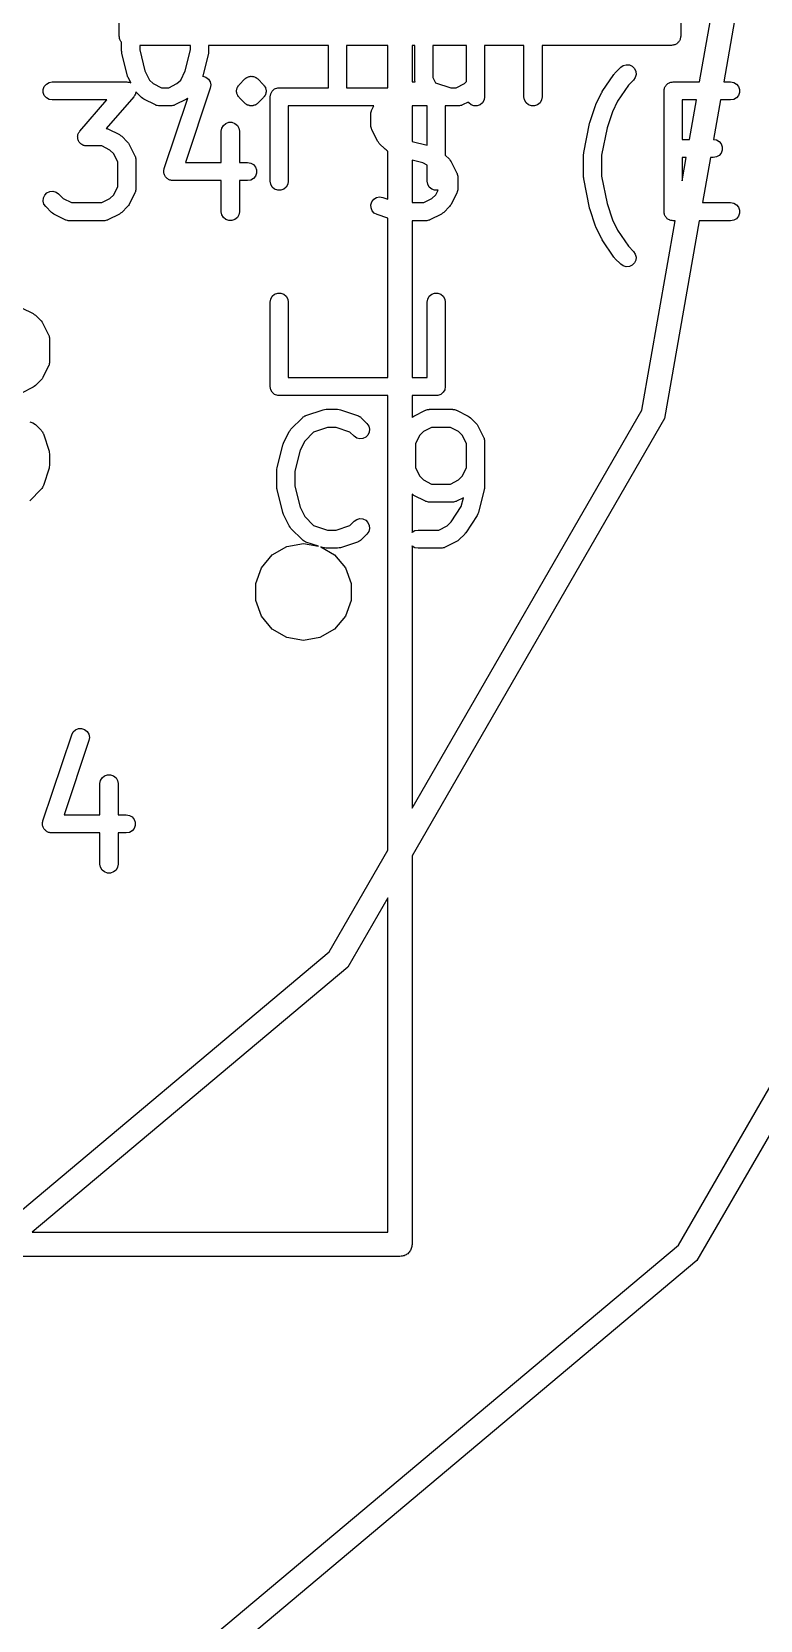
# Model space of a CAD drawing. Extents: x 173.7 to 229.3, y -126 to -74.1.
# Drawn here: x 208.95 to 214.98, y -115.11 to -101.96 of the extents above; entities that cross this region are included whole.
import ezdxf

# ---------------------------------------------------------------- set-up
doc = ezdxf.new("R2010")
doc.units = 0
doc.header["$MEASUREMENT"] = 0
doc.layers.add('BLACK', color=7, linetype='CONTINUOUS')

msp = doc.modelspace()

# ---------------------------------------------------------------- linework, layer by layer
at = {"layer": 'Black'}
for p, q in [((209.675, -102), (209.675, -101)), ((214.325, -101), (214.325, -102)), ((214.481, -102.377), (214.724, -101)), ((214.924, -101), (214.681, -102.377)), ((209.676, -102.006), (209.675, -102)), ((209.676, -102.013), (209.676, -102.006)), ((209.678, -102.019), (209.676, -102.013)), ((209.68, -102.026), (209.678, -102.019)), ((209.683, -102.031), (209.68, -102.026)), ((209.685, -102.037), (209.683, -102.031)), ((214.317, -102.031), (214.315, -102.037)), ((214.32, -102.026), (214.317, -102.031)), ((214.322, -102.019), (214.32, -102.026)), ((214.324, -102.013), (214.322, -102.019)), ((214.325, -102), (214.324, -102.006)), ((214.324, -102.006), (214.324, -102.013)), ((209.689, -102.043), (209.685, -102.037)), ((209.693, -102.048), (209.689, -102.043)), ((209.694, -102.049), (209.693, -102.048)), ((209.694, -102.12), (209.694, -102.049)), ((209.696, -102.129), (209.694, -102.12)), ((209.696, -102.139), (209.696, -102.129)), ((209.744, -102.329), (209.696, -102.139)), ((209.844, -102.075), (209.844, -102.111)), ((210.265, -102.075), (209.844, -102.075)), ((209.844, -102.111), (209.887, -102.285)), ((210.222, -102.285), (210.265, -102.111)), ((210.265, -102.111), (210.265, -102.075)), ((210.413, -102.139), (210.366, -102.329)), ((210.414, -102.129), (210.413, -102.139)), ((210.415, -102.12), (210.414, -102.129)), ((211.408, -102.075), (210.415, -102.075)), ((210.415, -102.075), (210.415, -102.12)), ((211.408, -102.426), (211.408, -102.075)), ((211.558, -102.075), (211.558, -102.426)), ((211.9, -102.075), (211.558, -102.075)), ((211.9, -102.426), (211.9, -102.075)), ((212.1, -102.075), (212.1, -102.377)), ((212.123, -102.075), (212.1, -102.075)), ((212.123, -102.359), (212.123, -102.075)), ((212.273, -102.075), (212.273, -102.341)), ((212.551, -102.075), (212.273, -102.075)), ((212.551, -102.375), (212.551, -102.075)), ((213.027, -102.075), (212.701, -102.075)), ((212.701, -102.075), (212.701, -102.501)), ((213.027, -102.501), (213.027, -102.075)), ((214.25, -102.075), (213.177, -102.075)), ((213.177, -102.075), (213.177, -102.501)), ((214.256, -102.074), (214.25, -102.075)), ((214.263, -102.074), (214.256, -102.074)), ((214.269, -102.072), (214.263, -102.074)), ((214.276, -102.07), (214.269, -102.072)), ((214.281, -102.067), (214.276, -102.07)), ((214.287, -102.065), (214.281, -102.067)), ((214.293, -102.061), (214.287, -102.065)), ((214.298, -102.057), (214.293, -102.061)), ((214.302, -102.052), (214.298, -102.057)), ((214.307, -102.048), (214.302, -102.052)), ((214.311, -102.043), (214.307, -102.048)), ((214.315, -102.037), (214.311, -102.043)), ((209.887, -102.285), (209.926, -102.362)), ((210.184, -102.362), (210.222, -102.285)), ((213.78, -102.304), (213.828, -102.256)), ((213.828, -102.256), (213.849, -102.242)), ((213.849, -102.242), (213.874, -102.235)), ((213.874, -102.235), (213.9, -102.237)), ((213.9, -102.237), (213.924, -102.248)), ((213.924, -102.248), (213.942, -102.267)), ((213.942, -102.267), (213.953, -102.29)), ((213.953, -102.29), (213.956, -102.316)), ((209.045, -102.439), (209.054, -102.415)), ((209.054, -102.415), (209.071, -102.395)), ((209.071, -102.395), (209.093, -102.382)), ((209.093, -102.382), (209.119, -102.377)), ((209.119, -102.377), (209.738, -102.377)), ((209.738, -102.377), (209.745, -102.379)), ((209.747, -102.337), (209.744, -102.329)), ((209.745, -102.379), (209.753, -102.379)), ((209.75, -102.344), (209.747, -102.337)), ((209.77, -102.386), (209.75, -102.344)), ((209.753, -102.379), (209.758, -102.381)), ((209.758, -102.381), (209.764, -102.382)), ((209.764, -102.382), (209.77, -102.386)), ((209.77, -102.386), (209.77, -102.386)), ((209.926, -102.362), (209.956, -102.392)), ((209.956, -102.392), (210.025, -102.426)), ((210.085, -102.426), (210.153, -102.392)), ((210.153, -102.392), (210.184, -102.362)), ((210.366, -102.329), (210.365, -102.331)), ((210.365, -102.331), (210.368, -102.331)), ((210.368, -102.331), (210.393, -102.339)), ((210.393, -102.339), (210.413, -102.355)), ((210.413, -102.355), (210.427, -102.377)), ((210.427, -102.377), (210.432, -102.403)), ((210.432, -102.403), (210.428, -102.428)), ((210.652, -102.428), (210.653, -102.422)), ((210.653, -102.422), (210.657, -102.417)), ((210.657, -102.417), (210.66, -102.411)), ((210.66, -102.411), (210.665, -102.406)), ((210.665, -102.406), (210.668, -102.401)), ((210.668, -102.401), (210.716, -102.353)), ((210.716, -102.353), (210.721, -102.349)), ((210.721, -102.349), (210.726, -102.345)), ((210.726, -102.345), (210.729, -102.343)), ((210.729, -102.343), (210.732, -102.341)), ((210.732, -102.341), (210.735, -102.34)), ((210.735, -102.34), (210.737, -102.338)), ((210.737, -102.338), (210.744, -102.336)), ((210.744, -102.336), (210.75, -102.334)), ((210.75, -102.334), (210.753, -102.333)), ((210.753, -102.333), (210.756, -102.332)), ((210.756, -102.332), (210.759, -102.332)), ((210.759, -102.332), (210.763, -102.331)), ((210.763, -102.331), (210.769, -102.332)), ((210.769, -102.332), (210.776, -102.331)), ((210.776, -102.331), (210.779, -102.332)), ((210.779, -102.332), (210.782, -102.332)), ((210.782, -102.332), (210.785, -102.333)), ((210.785, -102.333), (210.788, -102.334)), ((210.788, -102.334), (210.794, -102.336)), ((210.794, -102.336), (210.801, -102.338)), ((210.801, -102.338), (210.803, -102.34)), ((210.803, -102.34), (210.807, -102.341)), ((210.807, -102.341), (210.809, -102.343)), ((210.809, -102.343), (210.812, -102.345)), ((210.812, -102.345), (210.817, -102.349)), ((210.817, -102.349), (210.822, -102.353)), ((210.822, -102.353), (210.87, -102.401)), ((210.87, -102.401), (210.873, -102.406)), ((210.873, -102.406), (210.878, -102.411)), ((210.878, -102.411), (210.881, -102.417)), ((210.881, -102.417), (210.885, -102.422)), ((210.885, -102.422), (210.886, -102.428)), ((212.1, -102.377), (212.126, -102.377)), ((212.123, -102.363), (212.123, -102.359)), ((212.123, -102.367), (212.123, -102.363)), ((212.126, -102.376), (212.123, -102.367)), ((212.126, -102.377), (212.126, -102.376)), ((212.273, -102.341), (212.294, -102.384)), ((212.294, -102.384), (212.421, -102.426)), ((212.466, -102.426), (212.534, -102.392)), ((212.534, -102.392), (212.551, -102.375)), ((213.676, -102.458), (213.771, -102.316)), ((213.771, -102.316), (213.776, -102.31)), ((213.776, -102.31), (213.78, -102.304)), ((213.892, -102.405), (213.803, -102.538)), ((213.934, -102.363), (213.892, -102.405)), ((213.949, -102.341), (213.934, -102.363)), ((213.956, -102.316), (213.949, -102.341)), ((214.191, -102.427), (214.195, -102.421)), ((214.195, -102.421), (214.197, -102.415)), ((214.197, -102.415), (214.201, -102.41)), ((214.201, -102.41), (214.204, -102.404)), ((214.204, -102.404), (214.209, -102.4)), ((214.209, -102.4), (214.214, -102.395)), ((214.214, -102.395), (214.219, -102.392)), ((214.219, -102.392), (214.224, -102.387)), ((214.224, -102.387), (214.231, -102.385)), ((214.231, -102.385), (214.236, -102.382)), ((214.236, -102.382), (214.243, -102.381)), ((214.243, -102.381), (214.249, -102.379)), ((214.249, -102.379), (214.255, -102.379)), ((214.255, -102.379), (214.262, -102.377)), ((214.262, -102.377), (214.481, -102.377)), ((214.681, -102.377), (214.738, -102.377)), ((214.738, -102.377), (214.764, -102.382)), ((214.764, -102.382), (214.786, -102.395)), ((214.786, -102.395), (214.803, -102.415)), ((214.803, -102.415), (214.812, -102.439)), ((209.045, -102.465), (209.045, -102.439)), ((209.054, -102.49), (209.045, -102.465)), ((209.071, -102.51), (209.054, -102.49)), ((209.093, -102.523), (209.071, -102.51)), ((209.119, -102.527), (209.093, -102.523)), ((209.573, -102.527), (209.119, -102.527)), ((209.348, -102.784), (209.573, -102.527)), ((209.795, -102.502), (209.567, -102.762)), ((209.798, -102.495), (209.795, -102.502)), ((209.803, -102.49), (209.798, -102.495)), ((209.805, -102.484), (209.803, -102.49)), ((209.808, -102.479), (209.805, -102.484)), ((209.809, -102.472), (209.808, -102.479)), ((209.812, -102.465), (209.809, -102.472)), ((209.859, -102.507), (209.812, -102.46)), ((209.812, -102.46), (209.812, -102.465)), ((209.869, -102.514), (209.859, -102.507)), ((209.878, -102.521), (209.869, -102.514)), ((209.974, -102.568), (209.878, -102.521)), ((210.025, -102.426), (210.085, -102.426)), ((210.048, -103.095), (210.242, -102.513)), ((210.231, -102.521), (210.136, -102.568)), ((210.428, -102.428), (210.223, -103.044)), ((210.241, -102.514), (210.231, -102.521)), ((210.242, -102.513), (210.241, -102.514)), ((210.647, -102.447), (210.648, -102.441)), ((210.647, -102.454), (210.647, -102.447)), ((210.647, -102.46), (210.647, -102.454)), ((210.648, -102.467), (210.647, -102.46)), ((210.648, -102.441), (210.649, -102.434)), ((210.649, -102.473), (210.648, -102.467)), ((210.649, -102.434), (210.652, -102.428)), ((210.652, -102.479), (210.649, -102.473)), ((210.653, -102.485), (210.652, -102.479)), ((210.657, -102.491), (210.653, -102.485)), ((210.66, -102.497), (210.657, -102.491)), ((210.665, -102.501), (210.66, -102.497)), ((210.668, -102.507), (210.665, -102.501)), ((210.716, -102.554), (210.668, -102.507)), ((210.721, -102.558), (210.716, -102.554)), ((210.822, -102.554), (210.817, -102.558)), ((210.87, -102.507), (210.822, -102.554)), ((210.873, -102.501), (210.87, -102.507)), ((210.878, -102.497), (210.873, -102.501)), ((210.881, -102.491), (210.878, -102.497)), ((210.885, -102.485), (210.881, -102.491)), ((210.886, -102.479), (210.885, -102.485)), ((210.886, -102.428), (210.889, -102.434)), ((210.889, -102.473), (210.886, -102.479)), ((210.889, -102.434), (210.89, -102.441)), ((210.89, -102.467), (210.889, -102.473)), ((210.89, -102.441), (210.891, -102.447)), ((210.891, -102.46), (210.89, -102.467)), ((210.891, -102.447), (210.891, -102.454)), ((210.891, -102.454), (210.891, -102.46)), ((210.925, -102.501), (210.929, -102.475)), ((210.925, -103.2), (210.925, -102.501)), ((210.929, -102.475), (210.942, -102.453)), ((210.942, -102.453), (210.962, -102.436)), ((210.962, -102.436), (210.987, -102.427)), ((210.987, -102.427), (211.009, -102.427)), ((211.009, -102.427), (211.015, -102.426)), ((211.015, -102.426), (211.408, -102.426)), ((211.558, -102.426), (211.9, -102.426)), ((212.421, -102.426), (212.466, -102.426)), ((212.566, -102.544), (212.517, -102.568)), ((212.569, -102.55), (212.566, -102.544)), ((212.589, -102.566), (212.569, -102.55)), ((212.684, -102.55), (212.664, -102.566)), ((212.697, -102.527), (212.684, -102.55)), ((212.701, -102.501), (212.697, -102.527)), ((213.032, -102.527), (213.027, -102.501)), ((213.045, -102.55), (213.032, -102.527)), ((213.065, -102.566), (213.045, -102.55)), ((213.16, -102.55), (213.14, -102.566)), ((213.173, -102.527), (213.16, -102.55)), ((213.177, -102.501), (213.173, -102.527)), ((213.623, -102.562), (213.671, -102.466)), ((213.671, -102.466), (213.674, -102.463)), ((213.674, -102.463), (213.676, -102.458)), ((213.803, -102.538), (213.76, -102.624)), ((214.187, -102.452), (214.188, -102.446)), ((214.187, -103.452), (214.187, -102.452)), ((214.188, -102.439), (214.19, -102.433)), ((214.188, -102.446), (214.188, -102.439)), ((214.19, -102.433), (214.191, -102.427)), ((214.337, -102.527), (214.337, -102.854)), ((214.455, -102.527), (214.337, -102.527)), ((214.397, -102.854), (214.455, -102.527)), ((214.655, -102.527), (214.597, -102.854)), ((214.738, -102.527), (214.655, -102.527)), ((214.764, -102.523), (214.738, -102.527)), ((214.786, -102.51), (214.764, -102.523)), ((214.803, -102.49), (214.786, -102.51)), ((214.812, -102.465), (214.803, -102.49)), ((214.812, -102.439), (214.812, -102.465)), ((209.978, -102.57), (209.974, -102.568)), ((209.981, -102.572), (209.978, -102.57)), ((209.99, -102.573), (209.981, -102.572)), ((209.999, -102.576), (209.99, -102.573)), ((210.003, -102.576), (209.999, -102.576)), ((210.007, -102.576), (210.003, -102.576)), ((210.102, -102.576), (210.007, -102.576)), ((210.107, -102.576), (210.102, -102.576)), ((210.111, -102.576), (210.107, -102.576)), ((210.119, -102.573), (210.111, -102.576)), ((210.128, -102.572), (210.119, -102.573)), ((210.132, -102.57), (210.128, -102.572)), ((210.136, -102.568), (210.132, -102.57)), ((210.726, -102.563), (210.721, -102.558)), ((210.729, -102.564), (210.726, -102.563)), ((210.732, -102.566), (210.729, -102.564)), ((210.735, -102.567), (210.732, -102.566)), ((210.737, -102.569), (210.735, -102.567)), ((210.744, -102.571), (210.737, -102.569)), ((210.75, -102.574), (210.744, -102.571)), ((210.753, -102.574), (210.75, -102.574)), ((210.756, -102.575), (210.753, -102.574)), ((210.759, -102.575), (210.756, -102.575)), ((210.763, -102.576), (210.759, -102.575)), ((210.769, -102.576), (210.763, -102.576)), ((210.776, -102.576), (210.769, -102.576)), ((210.779, -102.575), (210.776, -102.576)), ((210.782, -102.575), (210.779, -102.575)), ((210.785, -102.574), (210.782, -102.575)), ((210.788, -102.574), (210.785, -102.574)), ((210.794, -102.571), (210.788, -102.574)), ((210.801, -102.569), (210.794, -102.571)), ((210.803, -102.567), (210.801, -102.569)), ((210.807, -102.566), (210.803, -102.567)), ((210.809, -102.564), (210.807, -102.566)), ((210.812, -102.563), (210.809, -102.564)), ((210.817, -102.558), (210.812, -102.563)), ((211.196, -102.576), (211.075, -102.576)), ((211.075, -102.576), (211.075, -103.2)), ((211.198, -102.576), (211.196, -102.576)), ((211.769, -102.576), (211.198, -102.576)), ((211.758, -102.643), (211.759, -102.639)), ((211.758, -102.738), (211.758, -102.643)), ((211.759, -102.634), (211.761, -102.626)), ((211.759, -102.639), (211.759, -102.634)), ((211.761, -102.626), (211.763, -102.617)), ((211.763, -102.617), (211.765, -102.613)), ((211.765, -102.613), (211.766, -102.609)), ((211.766, -102.609), (211.783, -102.576)), ((211.771, -102.576), (211.769, -102.576)), ((211.783, -102.576), (211.771, -102.576)), ((212.1, -102.576), (212.1, -102.87)), ((212.225, -102.576), (212.1, -102.576)), ((212.225, -102.902), (212.225, -102.576)), ((212.483, -102.576), (212.375, -102.576)), ((212.375, -102.576), (212.375, -102.983)), ((212.488, -102.576), (212.483, -102.576)), ((212.492, -102.576), (212.488, -102.576)), ((212.5, -102.573), (212.492, -102.576)), ((212.509, -102.572), (212.5, -102.573)), ((212.513, -102.57), (212.509, -102.572)), ((212.517, -102.568), (212.513, -102.57)), ((212.613, -102.575), (212.589, -102.566)), ((212.639, -102.575), (212.613, -102.575)), ((212.664, -102.566), (212.639, -102.575)), ((213.089, -102.575), (213.065, -102.566)), ((213.115, -102.575), (213.089, -102.575)), ((213.14, -102.566), (213.115, -102.575)), ((213.572, -102.714), (213.619, -102.572)), ((213.619, -102.572), (213.622, -102.567)), ((213.622, -102.567), (213.623, -102.562)), ((213.76, -102.624), (213.715, -102.757)), ((209.331, -102.82), (209.333, -102.813)), ((209.331, -102.826), (209.331, -102.82)), ((209.333, -102.813), (209.335, -102.806)), ((209.335, -102.806), (209.338, -102.801)), ((209.338, -102.801), (209.34, -102.796)), ((209.34, -102.796), (209.345, -102.79)), ((209.345, -102.79), (209.348, -102.784)), ((209.567, -102.762), (209.573, -102.763)), ((209.573, -102.763), (209.577, -102.765)), ((209.577, -102.765), (209.581, -102.766)), ((209.581, -102.766), (209.676, -102.814)), ((209.676, -102.814), (209.686, -102.821)), ((210.52, -102.786), (210.525, -102.76)), ((210.52, -103.044), (210.52, -102.786)), ((210.525, -102.76), (210.538, -102.738)), ((210.538, -102.738), (210.558, -102.721)), ((210.558, -102.721), (210.582, -102.712)), ((210.582, -102.712), (210.608, -102.712)), ((210.608, -102.712), (210.633, -102.721)), ((210.633, -102.721), (210.653, -102.738)), ((210.653, -102.738), (210.666, -102.76)), ((210.666, -102.76), (210.67, -102.786)), ((210.67, -102.786), (210.67, -103.044)), ((211.759, -102.742), (211.758, -102.738)), ((211.759, -102.747), (211.759, -102.742)), ((211.761, -102.755), (211.759, -102.747)), ((211.763, -102.764), (211.761, -102.755)), ((211.765, -102.767), (211.763, -102.764)), ((211.766, -102.772), (211.765, -102.767)), ((211.814, -102.867), (211.766, -102.772)), ((213.522, -102.961), (213.569, -102.723)), ((213.569, -102.723), (213.571, -102.719)), ((213.571, -102.719), (213.572, -102.714)), ((213.715, -102.757), (213.67, -102.984)), ((209.33, -102.832), (209.331, -102.826)), ((209.331, -102.839), (209.33, -102.832)), ((209.331, -102.846), (209.331, -102.839)), ((209.333, -102.852), (209.331, -102.846)), ((209.334, -102.858), (209.333, -102.852)), ((209.337, -102.864), (209.334, -102.858)), ((209.34, -102.871), (209.337, -102.864)), ((209.344, -102.875), (209.34, -102.871)), ((209.346, -102.88), (209.344, -102.875)), ((209.352, -102.885), (209.346, -102.88)), ((209.357, -102.891), (209.352, -102.885)), ((209.362, -102.894), (209.357, -102.891)), ((209.366, -102.897), (209.362, -102.894)), ((209.373, -102.9), (209.366, -102.897)), ((209.379, -102.904), (209.373, -102.9)), ((209.385, -102.905), (209.379, -102.904)), ((209.39, -102.907), (209.385, -102.905)), ((209.398, -102.907), (209.39, -102.907)), ((209.405, -102.908), (209.398, -102.907)), ((209.53, -102.908), (209.405, -102.908)), ((209.598, -102.943), (209.53, -102.908)), ((209.629, -102.973), (209.598, -102.943)), ((209.686, -102.821), (209.696, -102.828)), ((209.696, -102.828), (209.744, -102.876)), ((209.744, -102.876), (209.75, -102.885)), ((209.75, -102.885), (209.758, -102.895)), ((209.758, -102.895), (209.805, -102.99)), ((211.821, -102.877), (211.814, -102.867)), ((211.828, -102.886), (211.821, -102.877)), ((211.876, -102.934), (211.828, -102.886)), ((211.885, -102.941), (211.876, -102.934)), ((211.895, -102.948), (211.885, -102.941)), ((211.9, -102.951), (211.895, -102.948)), ((211.9, -103.348), (211.9, -102.951)), ((212.1, -102.87), (212.225, -102.902)), ((214.337, -102.854), (214.397, -102.854)), ((214.597, -102.854), (214.621, -102.858)), ((214.621, -102.858), (214.643, -102.871)), ((214.643, -102.871), (214.66, -102.891)), ((214.66, -102.891), (214.669, -102.916)), ((214.669, -102.942), (214.66, -102.966)), ((214.669, -102.916), (214.669, -102.942)), ((209.663, -103.042), (209.629, -102.973)), ((209.663, -103.244), (209.663, -103.042)), ((209.805, -102.99), (209.806, -102.994)), ((209.806, -102.994), (209.809, -102.998)), ((209.809, -102.998), (209.81, -103.007)), ((209.81, -103.007), (209.813, -103.015)), ((209.813, -103.015), (209.812, -103.02)), ((209.812, -103.02), (209.813, -103.024)), ((209.813, -103.024), (209.813, -103.262)), ((210.223, -103.044), (210.52, -103.044)), ((210.67, -103.044), (210.738, -103.044)), ((210.738, -103.044), (210.764, -103.049)), ((210.764, -103.049), (210.786, -103.062)), ((210.786, -103.062), (210.803, -103.082)), ((210.803, -103.082), (210.812, -103.106)), ((212.188, -103.047), (212.1, -103.025)), ((212.1, -103.025), (212.1, -103.377)), ((212.225, -103.066), (212.188, -103.047)), ((212.225, -103.2), (212.225, -103.066)), ((212.375, -102.983), (212.41, -103.018)), ((212.41, -103.018), (212.417, -103.028)), ((212.417, -103.028), (212.424, -103.038)), ((212.424, -103.038), (212.472, -103.133)), ((213.52, -102.976), (213.522, -102.969)), ((213.52, -103.167), (213.52, -102.976)), ((213.522, -102.969), (213.522, -102.961)), ((213.67, -102.984), (213.67, -103.159)), ((214.337, -103.004), (214.337, -103.195)), ((214.337, -103.195), (214.371, -103.004)), ((214.371, -103.004), (214.337, -103.004)), ((214.571, -103.004), (214.505, -103.377)), ((214.595, -103.004), (214.571, -103.004)), ((214.621, -102.999), (214.595, -103.004)), ((214.643, -102.986), (214.621, -102.999)), ((214.66, -102.966), (214.643, -102.986)), ((210.044, -103.121), (210.045, -103.114)), ((210.045, -103.127), (210.044, -103.121)), ((210.045, -103.106), (210.047, -103.101)), ((210.045, -103.114), (210.045, -103.106)), ((210.045, -103.132), (210.045, -103.127)), ((210.048, -103.139), (210.045, -103.132)), ((210.047, -103.101), (210.048, -103.095)), ((210.049, -103.147), (210.048, -103.139)), ((210.052, -103.151), (210.049, -103.147)), ((210.054, -103.157), (210.052, -103.151)), ((210.059, -103.162), (210.054, -103.157)), ((210.063, -103.169), (210.059, -103.162)), ((210.067, -103.172), (210.063, -103.169)), ((210.071, -103.176), (210.067, -103.172)), ((210.077, -103.18), (210.071, -103.176)), ((210.083, -103.185), (210.077, -103.18)), ((210.089, -103.187), (210.083, -103.185)), ((210.093, -103.19), (210.089, -103.187)), ((210.101, -103.191), (210.093, -103.19)), ((210.108, -103.193), (210.101, -103.191)), ((210.114, -103.193), (210.108, -103.193)), ((210.119, -103.194), (210.114, -103.193)), ((210.52, -103.194), (210.119, -103.194)), ((210.52, -103.452), (210.52, -103.194)), ((210.738, -103.194), (210.67, -103.194)), ((210.67, -103.194), (210.67, -103.452)), ((210.764, -103.19), (210.738, -103.194)), ((210.786, -103.176), (210.764, -103.19)), ((210.803, -103.157), (210.786, -103.176)), ((210.812, -103.132), (210.803, -103.157)), ((210.812, -103.106), (210.812, -103.132)), ((210.929, -103.225), (210.925, -103.2)), ((211.075, -103.2), (211.07, -103.225)), ((212.23, -103.225), (212.225, -103.2)), ((212.472, -103.133), (212.473, -103.137)), ((212.473, -103.137), (212.475, -103.141)), ((212.475, -103.141), (212.477, -103.15)), ((212.477, -103.15), (212.479, -103.158)), ((212.479, -103.158), (212.479, -103.162)), ((212.479, -103.162), (212.48, -103.167)), ((212.48, -103.167), (212.48, -103.262)), ((213.522, -103.174), (213.52, -103.167)), ((213.522, -103.181), (213.522, -103.174)), ((213.569, -103.419), (213.522, -103.181)), ((213.67, -103.159), (213.715, -103.385)), ((209.044, -103.364), (209.047, -103.338)), ((209.047, -103.338), (209.058, -103.314)), ((209.058, -103.314), (209.076, -103.296)), ((209.076, -103.296), (209.1, -103.285)), ((209.1, -103.285), (209.126, -103.282)), ((209.126, -103.282), (209.151, -103.289)), ((209.151, -103.289), (209.172, -103.304)), ((209.172, -103.304), (209.211, -103.343)), ((209.211, -103.343), (209.28, -103.377)), ((209.53, -103.377), (209.598, -103.343)), ((209.598, -103.343), (209.629, -103.313)), ((209.629, -103.313), (209.663, -103.244)), ((209.805, -103.295), (209.758, -103.391)), ((209.806, -103.291), (209.805, -103.295)), ((209.809, -103.288), (209.806, -103.291)), ((209.81, -103.279), (209.809, -103.288)), ((209.813, -103.27), (209.81, -103.279)), ((209.813, -103.262), (209.812, -103.266)), ((209.812, -103.266), (209.813, -103.27)), ((210.942, -103.248), (210.929, -103.225)), ((210.962, -103.265), (210.942, -103.248)), ((210.987, -103.273), (210.962, -103.265)), ((211.013, -103.273), (210.987, -103.273)), ((211.037, -103.265), (211.013, -103.273)), ((211.057, -103.248), (211.037, -103.265)), ((211.07, -103.225), (211.057, -103.248)), ((211.784, -103.349), (211.806, -103.335)), ((211.806, -103.335), (211.831, -103.33)), ((211.831, -103.33), (211.857, -103.334)), ((211.857, -103.334), (211.9, -103.348)), ((212.197, -103.377), (212.265, -103.343)), ((212.243, -103.248), (212.23, -103.225)), ((212.263, -103.265), (212.243, -103.248)), ((212.287, -103.273), (212.263, -103.265)), ((212.265, -103.343), (212.296, -103.313)), ((212.313, -103.273), (212.287, -103.273)), ((212.296, -103.313), (212.316, -103.273)), ((212.316, -103.273), (212.313, -103.273)), ((212.472, -103.295), (212.424, -103.391)), ((212.473, -103.291), (212.472, -103.295)), ((212.475, -103.288), (212.473, -103.291)), ((212.477, -103.279), (212.475, -103.288)), ((212.479, -103.27), (212.477, -103.279)), ((212.48, -103.262), (212.479, -103.266)), ((212.479, -103.266), (212.479, -103.27)), ((209.051, -103.389), (209.044, -103.364)), ((209.066, -103.41), (209.051, -103.389)), ((209.114, -103.458), (209.066, -103.41)), ((209.123, -103.465), (209.114, -103.458)), ((209.133, -103.472), (209.123, -103.465)), ((209.228, -103.519), (209.133, -103.472)), ((209.28, -103.377), (209.53, -103.377)), ((209.676, -103.472), (209.581, -103.519)), ((209.686, -103.465), (209.676, -103.472)), ((209.696, -103.458), (209.686, -103.465)), ((209.744, -103.41), (209.696, -103.458)), ((209.75, -103.4), (209.744, -103.41)), ((209.758, -103.391), (209.75, -103.4)), ((210.525, -103.478), (210.52, -103.452)), ((210.67, -103.452), (210.666, -103.478)), ((211.759, -103.394), (211.767, -103.369)), ((211.76, -103.42), (211.759, -103.394)), ((211.769, -103.444), (211.76, -103.42)), ((211.767, -103.369), (211.784, -103.349)), ((211.787, -103.464), (211.769, -103.444)), ((211.81, -103.476), (211.787, -103.464)), ((211.9, -103.506), (211.81, -103.476)), ((212.1, -103.377), (212.197, -103.377)), ((212.343, -103.472), (212.248, -103.519)), ((212.353, -103.465), (212.343, -103.472)), ((212.363, -103.458), (212.353, -103.465)), ((212.41, -103.41), (212.363, -103.458)), ((212.417, -103.4), (212.41, -103.41)), ((212.424, -103.391), (212.417, -103.4)), ((213.571, -103.424), (213.569, -103.419)), ((213.572, -103.428), (213.571, -103.424)), ((213.619, -103.571), (213.572, -103.428)), ((213.715, -103.385), (213.76, -103.519)), ((214.188, -103.459), (214.187, -103.452)), ((214.188, -103.465), (214.188, -103.459)), ((214.19, -103.472), (214.188, -103.465)), ((214.191, -103.478), (214.19, -103.472)), ((214.505, -103.377), (214.738, -103.377)), ((214.738, -103.377), (214.764, -103.382)), ((214.764, -103.382), (214.786, -103.395)), ((214.786, -103.395), (214.803, -103.415)), ((214.803, -103.415), (214.812, -103.439)), ((214.812, -103.465), (214.803, -103.49)), ((214.812, -103.439), (214.812, -103.465)), ((209.233, -103.521), (209.228, -103.519)), ((209.236, -103.523), (209.233, -103.521)), ((209.245, -103.524), (209.236, -103.523)), ((209.253, -103.527), (209.245, -103.524)), ((209.258, -103.527), (209.253, -103.527)), ((209.262, -103.527), (209.258, -103.527)), ((209.548, -103.527), (209.262, -103.527)), ((209.552, -103.527), (209.548, -103.527)), ((209.556, -103.527), (209.552, -103.527)), ((209.565, -103.524), (209.556, -103.527)), ((209.573, -103.523), (209.565, -103.524)), ((209.577, -103.521), (209.573, -103.523)), ((209.581, -103.519), (209.577, -103.521)), ((210.538, -103.501), (210.525, -103.478)), ((210.558, -103.517), (210.538, -103.501)), ((210.582, -103.526), (210.558, -103.517)), ((210.608, -103.526), (210.582, -103.526)), ((210.633, -103.517), (210.608, -103.526)), ((210.653, -103.501), (210.633, -103.517)), ((210.666, -103.478), (210.653, -103.501)), ((211.9, -104.824), (211.9, -103.506)), ((212.214, -103.527), (212.1, -103.527)), ((212.1, -103.527), (212.1, -104.824)), ((212.219, -103.527), (212.214, -103.527)), ((212.223, -103.527), (212.219, -103.527)), ((212.231, -103.524), (212.223, -103.527)), ((212.24, -103.523), (212.231, -103.524)), ((212.244, -103.521), (212.24, -103.523)), ((212.248, -103.519), (212.244, -103.521)), ((213.622, -103.576), (213.619, -103.571)), ((213.623, -103.581), (213.622, -103.576)), ((213.671, -103.676), (213.623, -103.581)), ((213.76, -103.519), (213.803, -103.605)), ((213.803, -103.605), (213.892, -103.738)), ((214.002, -105.096), (214.278, -103.527)), ((214.478, -103.527), (214.19, -105.165)), ((214.195, -103.484), (214.191, -103.478)), ((214.197, -103.49), (214.195, -103.484)), ((214.201, -103.495), (214.197, -103.49)), ((214.204, -103.501), (214.201, -103.495)), ((214.209, -103.505), (214.204, -103.501)), ((214.214, -103.51), (214.209, -103.505)), ((214.219, -103.513), (214.214, -103.51)), ((214.224, -103.517), (214.219, -103.513)), ((214.231, -103.52), (214.224, -103.517)), ((214.236, -103.523), (214.231, -103.52)), ((214.243, -103.524), (214.236, -103.523)), ((214.249, -103.526), (214.243, -103.524)), ((214.255, -103.526), (214.249, -103.526)), ((214.262, -103.527), (214.255, -103.526)), ((214.278, -103.527), (214.262, -103.527)), ((214.738, -103.527), (214.478, -103.527)), ((214.764, -103.523), (214.738, -103.527)), ((214.786, -103.51), (214.764, -103.523)), ((214.803, -103.49), (214.786, -103.51)), ((213.674, -103.68), (213.671, -103.676)), ((213.676, -103.684), (213.674, -103.68)), ((213.771, -103.827), (213.676, -103.684)), ((213.892, -103.738), (213.934, -103.78)), ((213.776, -103.833), (213.771, -103.827)), ((213.78, -103.839), (213.776, -103.833)), ((213.828, -103.886), (213.78, -103.839)), ((213.934, -103.78), (213.949, -103.802)), ((213.953, -103.853), (213.942, -103.876)), ((213.949, -103.802), (213.956, -103.827)), ((213.956, -103.827), (213.953, -103.853)), ((213.849, -103.901), (213.828, -103.886)), ((213.874, -103.908), (213.849, -103.901)), ((213.9, -103.906), (213.874, -103.908)), ((213.924, -103.895), (213.9, -103.906)), ((213.942, -103.876), (213.924, -103.895)), ((210.942, -104.152), (210.962, -104.135)), ((210.962, -104.135), (210.987, -104.127)), ((210.987, -104.127), (211.013, -104.127)), ((211.013, -104.127), (211.037, -104.135)), ((211.037, -104.135), (211.057, -104.152)), ((212.243, -104.152), (212.263, -104.135)), ((212.263, -104.135), (212.287, -104.127)), ((212.287, -104.127), (212.313, -104.127)), ((212.313, -104.127), (212.338, -104.135)), ((212.338, -104.135), (212.358, -104.152)), ((208.865, -104.247), (208.961, -104.295)), ((210.925, -104.2), (210.929, -104.175)), ((210.925, -104.899), (210.925, -104.2)), ((210.929, -104.175), (210.942, -104.152)), ((211.057, -104.152), (211.07, -104.175)), ((211.07, -104.175), (211.075, -104.2)), ((211.075, -104.2), (211.075, -104.824)), ((212.225, -104.2), (212.23, -104.175)), ((212.225, -104.824), (212.225, -104.2)), ((212.23, -104.175), (212.243, -104.152)), ((212.358, -104.152), (212.371, -104.175)), ((212.371, -104.175), (212.375, -104.2)), ((212.375, -104.2), (212.375, -104.899)), ((208.961, -104.295), (208.97, -104.302)), ((208.97, -104.302), (208.98, -104.309)), ((208.98, -104.309), (209.028, -104.356)), ((209.028, -104.356), (209.035, -104.366)), ((209.035, -104.366), (209.042, -104.376)), ((209.042, -104.376), (209.089, -104.471)), ((209.089, -104.471), (209.091, -104.475)), ((209.091, -104.475), (209.093, -104.479)), ((209.093, -104.479), (209.094, -104.488)), ((209.094, -104.488), (209.097, -104.496)), ((209.097, -104.496), (209.097, -104.501)), ((209.097, -104.501), (209.097, -104.505)), ((209.097, -104.505), (209.097, -104.695)), ((209.089, -104.729), (209.042, -104.824)), ((209.091, -104.725), (209.089, -104.729)), ((209.093, -104.721), (209.091, -104.725)), ((209.094, -104.712), (209.093, -104.721)), ((209.097, -104.704), (209.094, -104.712)), ((209.097, -104.695), (209.097, -104.699)), ((209.097, -104.699), (209.097, -104.704)), ((208.961, -104.905), (208.865, -104.953)), ((208.97, -104.898), (208.961, -104.905)), ((208.98, -104.891), (208.97, -104.898)), ((209.028, -104.844), (208.98, -104.891)), ((209.035, -104.834), (209.028, -104.844)), ((209.042, -104.824), (209.035, -104.834)), ((210.929, -104.925), (210.925, -104.899)), ((211.075, -104.824), (211.9, -104.824)), ((212.1, -104.824), (212.225, -104.824)), ((212.375, -104.899), (212.371, -104.925)), ((210.942, -104.947), (210.929, -104.925)), ((210.962, -104.964), (210.942, -104.947)), ((210.987, -104.973), (210.962, -104.964)), ((211.009, -104.973), (210.987, -104.973)), ((211.015, -104.974), (211.009, -104.973)), ((211.9, -104.974), (211.015, -104.974)), ((211.9, -108.737), (211.9, -104.974)), ((212.285, -104.974), (212.1, -104.974)), ((212.1, -104.974), (212.1, -105.155)), ((212.291, -104.973), (212.285, -104.974)), ((212.313, -104.973), (212.291, -104.973)), ((212.338, -104.964), (212.313, -104.973)), ((212.358, -104.947), (212.338, -104.964)), ((212.371, -104.925), (212.358, -104.947)), ((211.096, -105.252), (211.192, -105.157)), ((211.192, -105.157), (211.195, -105.154)), ((211.195, -105.154), (211.198, -105.151)), ((211.198, -105.151), (211.206, -105.147)), ((211.206, -105.147), (211.213, -105.142)), ((211.213, -105.142), (211.217, -105.141)), ((211.217, -105.141), (211.221, -105.139)), ((211.221, -105.139), (211.364, -105.091)), ((211.364, -105.091), (211.376, -105.089)), ((211.376, -105.089), (211.388, -105.087)), ((211.388, -105.087), (211.483, -105.087)), ((211.483, -105.087), (211.495, -105.089)), ((211.495, -105.089), (211.507, -105.091)), ((211.507, -105.091), (211.649, -105.139)), ((211.649, -105.139), (211.653, -105.141)), ((211.653, -105.141), (211.657, -105.142)), ((211.657, -105.142), (211.665, -105.147)), ((211.665, -105.147), (211.672, -105.151)), ((211.672, -105.151), (211.675, -105.154)), ((211.675, -105.154), (211.679, -105.157)), ((211.679, -105.157), (211.726, -105.205)), ((212.1, -108.39), (214.002, -105.096)), ((212.1, -105.155), (212.106, -105.15)), ((214.19, -105.165), (212.1, -108.784)), ((212.106, -105.15), (212.116, -105.143)), ((212.116, -105.143), (212.211, -105.095)), ((212.211, -105.095), (212.215, -105.094)), ((212.215, -105.094), (212.219, -105.092)), ((212.219, -105.092), (212.228, -105.09)), ((212.228, -105.09), (212.236, -105.088)), ((212.236, -105.088), (212.241, -105.088)), ((212.241, -105.088), (212.245, -105.087)), ((212.245, -105.087), (212.435, -105.087)), ((212.435, -105.087), (212.439, -105.088)), ((212.439, -105.088), (212.444, -105.088)), ((212.444, -105.088), (212.452, -105.09)), ((212.452, -105.09), (212.461, -105.092)), ((212.461, -105.092), (212.465, -105.094)), ((212.465, -105.094), (212.469, -105.095)), ((212.469, -105.095), (212.564, -105.143)), ((212.564, -105.143), (212.574, -105.15)), ((212.574, -105.15), (212.584, -105.157)), ((212.584, -105.157), (212.631, -105.205)), ((208.934, -105.192), (208.959, -105.199)), ((208.959, -105.199), (208.98, -105.214)), ((208.98, -105.214), (209.028, -105.261)), ((209.028, -105.261), (209.03, -105.265)), ((209.03, -105.265), (209.034, -105.268)), ((209.034, -105.268), (209.038, -105.275)), ((209.038, -105.275), (209.043, -105.283)), ((209.043, -105.283), (209.044, -105.287)), ((209.044, -105.287), (209.046, -105.291)), ((209.046, -105.291), (209.094, -105.433)), ((211.035, -105.367), (211.082, -105.272)), ((211.082, -105.272), (211.09, -105.262)), ((211.09, -105.262), (211.096, -105.252)), ((211.285, -105.276), (211.211, -105.35)), ((211.4, -105.237), (211.285, -105.276)), ((211.471, -105.237), (211.4, -105.237)), ((211.585, -105.276), (211.471, -105.237)), ((211.62, -105.311), (211.585, -105.276)), ((211.642, -105.326), (211.62, -105.311)), ((211.735, -105.301), (211.716, -105.319)), ((211.726, -105.205), (211.741, -105.226)), ((211.746, -105.277), (211.735, -105.301)), ((211.741, -105.226), (211.748, -105.251)), ((211.748, -105.251), (211.746, -105.277)), ((212.164, -105.302), (212.129, -105.371)), ((212.194, -105.272), (212.164, -105.302)), ((212.262, -105.237), (212.194, -105.272)), ((212.418, -105.237), (212.262, -105.237)), ((212.486, -105.272), (212.418, -105.237)), ((212.516, -105.302), (212.486, -105.272)), ((212.551, -105.371), (212.516, -105.302)), ((212.631, -105.205), (212.638, -105.214)), ((212.638, -105.214), (212.645, -105.224)), ((212.645, -105.224), (212.693, -105.319)), ((209.094, -105.433), (209.095, -105.445)), ((209.095, -105.445), (209.097, -105.457)), ((210.982, -105.573), (211.029, -105.382)), ((211.029, -105.382), (211.032, -105.375)), ((211.032, -105.375), (211.035, -105.367)), ((211.173, -105.427), (211.129, -105.6)), ((211.211, -105.35), (211.173, -105.427)), ((211.667, -105.332), (211.642, -105.326)), ((211.693, -105.33), (211.667, -105.332)), ((211.716, -105.319), (211.693, -105.33)), ((212.129, -105.371), (212.129, -105.573)), ((212.551, -105.573), (212.551, -105.371)), ((212.693, -105.319), (212.694, -105.323)), ((212.694, -105.323), (212.696, -105.327)), ((212.696, -105.327), (212.698, -105.336)), ((212.698, -105.336), (212.7, -105.344)), ((212.7, -105.344), (212.7, -105.349)), ((212.7, -105.349), (212.701, -105.353)), ((212.701, -105.353), (212.701, -105.734)), ((209.094, -105.576), (209.046, -105.719)), ((209.095, -105.564), (209.094, -105.576)), ((209.097, -105.552), (209.095, -105.564)), ((209.097, -105.457), (209.097, -105.552)), ((210.981, -105.582), (210.982, -105.573)), ((212.129, -105.573), (212.164, -105.642)), ((212.516, -105.642), (212.551, -105.573)), ((210.979, -105.591), (210.981, -105.582)), ((210.979, -105.734), (210.979, -105.591)), ((211.129, -105.6), (211.129, -105.725)), ((212.164, -105.642), (212.194, -105.672)), ((212.194, -105.672), (212.262, -105.706)), ((212.262, -105.706), (212.418, -105.706)), ((212.418, -105.706), (212.486, -105.672)), ((212.486, -105.672), (212.516, -105.642)), ((209.028, -105.748), (208.933, -105.844)), ((209.03, -105.745), (209.028, -105.748)), ((209.034, -105.742), (209.03, -105.745)), ((209.038, -105.734), (209.034, -105.742)), ((209.043, -105.727), (209.038, -105.734)), ((209.044, -105.723), (209.043, -105.727)), ((209.046, -105.719), (209.044, -105.723)), ((210.981, -105.743), (210.979, -105.734)), ((210.982, -105.752), (210.981, -105.743)), ((211.029, -105.942), (210.982, -105.752)), ((211.129, -105.725), (211.173, -105.898)), ((212.106, -105.794), (212.1, -105.789)), ((212.1, -105.789), (212.1, -106.106)), ((212.116, -105.801), (212.106, -105.794)), ((212.211, -105.849), (212.116, -105.801)), ((212.527, -105.819), (212.469, -105.849)), ((212.508, -105.893), (212.527, -105.819)), ((212.698, -105.752), (212.651, -105.942)), ((212.699, -105.743), (212.698, -105.752)), ((212.701, -105.734), (212.699, -105.743)), ((211.032, -105.95), (211.029, -105.942)), ((211.035, -105.958), (211.032, -105.95)), ((211.082, -106.053), (211.035, -105.958)), ((211.173, -105.898), (211.211, -105.975)), ((211.211, -105.975), (211.285, -106.049)), ((212.215, -105.85), (212.211, -105.849)), ((212.219, -105.852), (212.215, -105.85)), ((212.228, -105.853), (212.219, -105.852)), ((212.236, -105.856), (212.228, -105.853)), ((212.241, -105.856), (212.236, -105.856)), ((212.245, -105.856), (212.241, -105.856)), ((212.435, -105.856), (212.245, -105.856)), ((212.425, -106.019), (212.508, -105.893)), ((212.439, -105.856), (212.435, -105.856)), ((212.444, -105.856), (212.439, -105.856)), ((212.452, -105.853), (212.444, -105.856)), ((212.461, -105.852), (212.452, -105.853)), ((212.465, -105.85), (212.461, -105.852)), ((212.469, -105.849), (212.465, -105.85)), ((212.64, -105.966), (212.545, -106.109)), ((212.646, -105.954), (212.64, -105.966)), ((212.651, -105.942), (212.646, -105.954)), ((211.09, -106.063), (211.082, -106.053)), ((211.096, -106.073), (211.09, -106.063)), ((211.192, -106.168), (211.096, -106.073)), ((211.285, -106.049), (211.4, -106.087)), ((211.4, -106.087), (211.471, -106.087)), ((211.471, -106.087), (211.585, -106.049)), ((211.585, -106.049), (211.62, -106.014)), ((211.62, -106.014), (211.642, -105.999)), ((211.642, -105.999), (211.667, -105.992)), ((211.667, -105.992), (211.693, -105.995)), ((211.693, -105.995), (211.716, -106.006)), ((211.716, -106.006), (211.735, -106.024)), ((211.741, -106.099), (211.726, -106.12)), ((211.735, -106.024), (211.746, -106.048)), ((211.748, -106.074), (211.741, -106.099)), ((211.746, -106.048), (211.748, -106.074)), ((212.1, -106.106), (212.101, -106.105)), ((212.101, -106.105), (212.124, -106.092)), ((212.124, -106.092), (212.15, -106.087)), ((212.15, -106.087), (212.322, -106.087)), ((212.322, -106.087), (212.391, -106.053)), ((212.391, -106.053), (212.425, -106.019)), ((210.942, -106.292), (211.063, -106.223)), ((211.063, -106.223), (211.2, -106.198)), ((211.195, -106.17), (211.192, -106.168)), ((211.198, -106.174), (211.195, -106.17)), ((211.206, -106.178), (211.198, -106.174)), ((211.2, -106.198), (211.325, -106.22)), ((211.213, -106.183), (211.206, -106.178)), ((211.217, -106.184), (211.213, -106.183)), ((211.221, -106.186), (211.217, -106.184)), ((211.325, -106.22), (211.221, -106.186)), ((211.364, -106.234), (211.345, -106.227)), ((211.345, -106.227), (211.458, -106.292)), ((211.376, -106.235), (211.364, -106.234)), ((211.388, -106.237), (211.376, -106.235)), ((211.483, -106.237), (211.388, -106.237)), ((211.495, -106.235), (211.483, -106.237)), ((211.507, -106.234), (211.495, -106.235)), ((211.649, -106.186), (211.507, -106.234)), ((211.653, -106.184), (211.649, -106.186)), ((211.657, -106.183), (211.653, -106.184)), ((211.665, -106.178), (211.657, -106.183)), ((211.672, -106.174), (211.665, -106.178)), ((211.675, -106.17), (211.672, -106.174)), ((211.679, -106.168), (211.675, -106.17)), ((211.726, -106.12), (211.679, -106.168)), ((212.101, -106.22), (212.1, -106.218)), ((212.1, -106.218), (212.1, -108.39)), ((212.124, -106.233), (212.101, -106.22)), ((212.15, -106.237), (212.124, -106.233)), ((212.34, -106.237), (212.15, -106.237)), ((212.344, -106.237), (212.34, -106.237)), ((212.349, -106.237), (212.344, -106.237)), ((212.357, -106.234), (212.349, -106.237)), ((212.366, -106.233), (212.357, -106.234)), ((212.369, -106.231), (212.366, -106.233)), ((212.374, -106.229), (212.369, -106.231)), ((212.469, -106.182), (212.374, -106.229)), ((212.478, -106.175), (212.469, -106.182)), ((212.488, -106.168), (212.478, -106.175)), ((212.536, -106.12), (212.488, -106.168)), ((212.54, -106.114), (212.536, -106.12)), ((212.545, -106.109), (212.54, -106.114)), ((210.852, -106.399), (210.942, -106.292)), ((211.458, -106.292), (211.548, -106.399)), ((210.805, -106.53), (210.852, -106.399)), ((211.548, -106.399), (211.595, -106.53)), ((210.805, -106.67), (210.805, -106.53)), ((211.595, -106.53), (211.595, -106.67)), ((210.852, -106.801), (210.805, -106.67)), ((211.595, -106.67), (211.548, -106.801)), ((210.942, -106.908), (210.852, -106.801)), ((211.548, -106.801), (211.458, -106.908)), ((211.063, -106.977), (210.942, -106.908)), ((211.2, -107.002), (211.063, -106.977)), ((211.337, -106.977), (211.2, -107.002)), ((211.458, -106.908), (211.337, -106.977)), ((209.043, -108.495), (209.281, -107.781)), ((209.281, -107.781), (209.294, -107.758)), ((209.294, -107.758), (209.313, -107.741)), ((209.313, -107.741), (209.337, -107.731)), ((209.337, -107.731), (209.363, -107.731)), ((209.363, -107.731), (209.388, -107.739)), ((209.388, -107.739), (209.408, -107.755)), ((209.408, -107.755), (209.422, -107.777)), ((209.422, -107.777), (209.427, -107.803)), ((209.427, -107.803), (209.424, -107.828)), ((209.424, -107.828), (209.218, -108.444)), ((209.515, -108.186), (209.52, -108.16)), ((209.515, -108.444), (209.515, -108.186)), ((209.52, -108.16), (209.533, -108.138)), ((209.533, -108.138), (209.553, -108.121)), ((209.553, -108.121), (209.577, -108.112)), ((209.577, -108.112), (209.603, -108.112)), ((209.603, -108.112), (209.628, -108.121)), ((209.628, -108.121), (209.648, -108.138)), ((209.648, -108.138), (209.661, -108.16)), ((209.661, -108.16), (209.665, -108.186)), ((209.665, -108.186), (209.665, -108.444)), ((209.218, -108.444), (209.515, -108.444)), ((209.665, -108.444), (209.733, -108.444)), ((209.733, -108.444), (209.759, -108.449)), ((209.759, -108.449), (209.782, -108.462)), ((209.782, -108.462), (209.798, -108.482)), ((209.039, -108.521), (209.04, -108.514)), ((209.04, -108.527), (209.039, -108.521)), ((209.04, -108.506), (209.042, -108.501)), ((209.04, -108.514), (209.04, -108.506)), ((209.04, -108.532), (209.04, -108.527)), ((209.043, -108.539), (209.04, -108.532)), ((209.042, -108.501), (209.043, -108.495)), ((209.045, -108.547), (209.043, -108.539)), ((209.047, -108.551), (209.045, -108.547)), ((209.049, -108.557), (209.047, -108.551)), ((209.054, -108.562), (209.049, -108.557)), ((209.058, -108.569), (209.054, -108.562)), ((209.063, -108.572), (209.058, -108.569)), ((209.066, -108.576), (209.063, -108.572)), ((209.073, -108.58), (209.066, -108.576)), ((209.079, -108.585), (209.073, -108.58)), ((209.084, -108.587), (209.079, -108.585)), ((209.089, -108.59), (209.084, -108.587)), ((209.096, -108.591), (209.089, -108.59)), ((209.103, -108.593), (209.096, -108.591)), ((209.109, -108.593), (209.103, -108.593)), ((209.114, -108.594), (209.109, -108.593)), ((209.515, -108.594), (209.114, -108.594)), ((209.515, -108.852), (209.515, -108.594)), ((209.733, -108.594), (209.665, -108.594)), ((209.665, -108.594), (209.665, -108.852)), ((209.759, -108.59), (209.733, -108.594)), ((209.782, -108.576), (209.759, -108.59)), ((209.798, -108.557), (209.782, -108.576)), ((209.798, -108.482), (209.807, -108.506)), ((209.807, -108.532), (209.798, -108.557)), ((209.807, -108.506), (209.807, -108.532)), ((211.414, -109.578), (211.9, -108.737)), ((209.52, -108.878), (209.515, -108.852)), ((209.665, -108.852), (209.661, -108.878)), ((212.1, -108.784), (212.1, -112)), ((209.533, -108.901), (209.52, -108.878)), ((209.553, -108.917), (209.533, -108.901)), ((209.577, -108.926), (209.553, -108.917)), ((209.603, -108.926), (209.577, -108.926)), ((209.628, -108.917), (209.603, -108.926)), ((209.648, -108.901), (209.628, -108.917)), ((209.661, -108.878), (209.648, -108.901)), ((211.9, -109.13), (211.568, -109.706)), ((211.9, -111.9), (211.9, -109.13)), ((214.307, -112.005), (216.025, -109.03)), ((216.169, -109.175), (214.46, -112.134)), ((208.647, -111.9), (211.414, -109.578)), ((211.568, -109.706), (208.953, -111.9)), ((208.953, -111.9), (211.9, -111.9)), ((209.338, -116.174), (214.307, -112.005)), ((212.098, -112.017), (212.095, -112.026)), ((212.1, -112), (212.098, -112.009)), ((212.098, -112.009), (212.098, -112.017)), ((212, -112.1), (208.715, -112.1)), ((214.46, -112.134), (209.438, -116.348)), ((212.009, -112.098), (212, -112.1)), ((212.017, -112.098), (212.009, -112.098)), ((212.026, -112.095), (212.017, -112.098)), ((212.034, -112.094), (212.026, -112.095)), ((212.042, -112.09), (212.034, -112.094)), ((212.05, -112.087), (212.042, -112.09)), ((212.057, -112.081), (212.05, -112.087)), ((212.064, -112.077), (212.057, -112.081)), ((212.07, -112.07), (212.064, -112.077)), ((212.077, -112.064), (212.07, -112.07)), ((212.081, -112.057), (212.077, -112.064)), ((212.087, -112.05), (212.081, -112.057)), ((212.09, -112.042), (212.087, -112.05)), ((212.094, -112.034), (212.09, -112.042)), ((212.095, -112.026), (212.094, -112.034))]:
    msp.add_line(p, q, dxfattribs=at)

doc.saveas('drawing.dxf')
